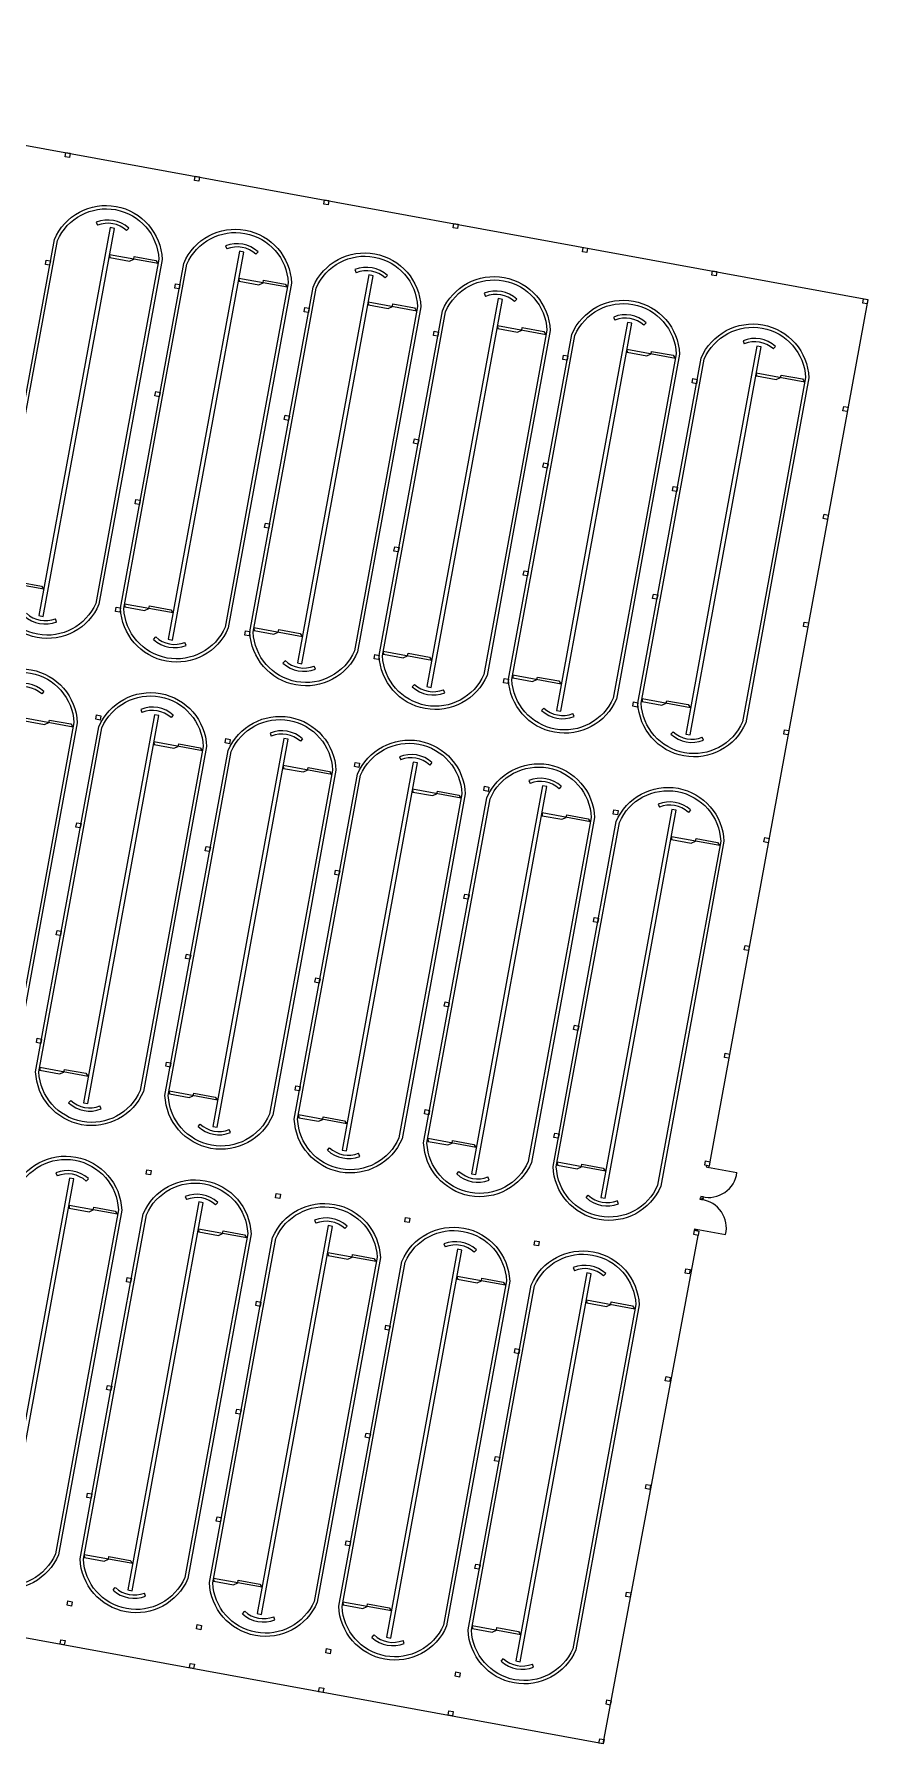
# Model space of a CAD drawing. Header units: metres. Extents: x 2572 to 5235, y 1556 to 2684.
# Drawn here: x 3426.4 to 3464.5, y 2409.4 to 2487.4 of the extents above; entities that cross this region are included whole.
import ezdxf

# ---------------------------------------------------------------- set-up
doc = ezdxf.new("R2010")
doc.units = ezdxf.units.M
doc.layers.add('VIGAS DE LOSA1', color=190, linetype='Continuous', lineweight=9)

msp = doc.modelspace()

# ---------------------------------------------------------------- linework, layer by layer
for points in [[(3428.063, 2481.956), (3428.027, 2481.76), (3427.831, 2481.796), (3427.867, 2481.992), (3428.063, 2481.956)], [(3433.965, 2480.875), (3433.929, 2480.679), (3433.732, 2480.715), (3433.768, 2480.911), (3433.965, 2480.875)], [(3439.867, 2479.794), (3439.831, 2479.598), (3439.634, 2479.634), (3439.67, 2479.83), (3439.867, 2479.794)], [(3428.26, 2469.707), (3426.638, 2460.855), (3426.835, 2460.819), (3430.078, 2478.524), (3429.881, 2478.56), (3428.26, 2469.707)], [(3429.253, 2478.803), (3429.31, 2478.664)], [(3430.737, 2478.539), (3430.636, 2478.428)], [(3445.769, 2478.713), (3445.733, 2478.517), (3445.536, 2478.553), (3445.572, 2478.749), (3445.769, 2478.713)], [(3435.155, 2477.722), (3435.212, 2477.583)], [(3451.668, 2477.619), (3451.632, 2477.423), (3451.435, 2477.459), (3451.471, 2477.655), (3451.668, 2477.619)], [(3427.162, 2477.038), (3427.126, 2476.842), (3426.93, 2476.878), (3426.966, 2477.074), (3427.162, 2477.038)], [(3432.071, 2476.915), (3429.857, 2477.32), (3429.87, 2477.195), (3430.767, 2477.031), (3430.964, 2477.118), (3430.986, 2477.237), (3431.964, 2477.058), (3432.071, 2476.915)], [(3434.161, 2468.626), (3432.54, 2459.774), (3432.737, 2459.738), (3435.98, 2477.443), (3435.783, 2477.479), (3434.161, 2468.626)], [(3436.639, 2477.458), (3436.538, 2477.347)], [(3437.972, 2475.834), (3435.759, 2476.239), (3435.772, 2476.114), (3436.669, 2475.95), (3436.866, 2476.037), (3436.888, 2476.156), (3437.865, 2475.976), (3437.972, 2475.834)], [(3440.063, 2467.545), (3438.442, 2458.693), (3438.638, 2458.657), (3441.881, 2476.362), (3441.685, 2476.398), (3440.063, 2467.545)], [(3441.057, 2476.641), (3441.113, 2476.502)], [(3442.541, 2476.377), (3442.44, 2476.266)], [(3457.572, 2476.551), (3457.536, 2476.355), (3457.34, 2476.391), (3457.376, 2476.587), (3457.572, 2476.551)], [(3433.064, 2475.957), (3433.028, 2475.761), (3432.831, 2475.797), (3432.867, 2475.993), (3433.064, 2475.957)], [(3445.965, 2466.464), (3444.343, 2457.612), (3444.54, 2457.576), (3447.783, 2475.281), (3447.587, 2475.317), (3445.965, 2466.464)], [(3446.959, 2475.56), (3447.015, 2475.421)], [(3448.443, 2475.296), (3448.342, 2475.185)], [(3464.455, 2475.277), (3464.419, 2475.08), (3464.223, 2475.116), (3464.259, 2475.313), (3464.455, 2475.277)], [(3438.966, 2474.876), (3438.93, 2474.68), (3438.733, 2474.716), (3438.769, 2474.912), (3438.966, 2474.876)], [(3443.874, 2474.753), (3441.661, 2475.158), (3441.674, 2475.033), (3442.571, 2474.869), (3442.768, 2474.956), (3442.789, 2475.075), (3443.767, 2474.895), (3443.874, 2474.753)], [(3444.868, 2473.795), (3444.832, 2473.598), (3444.635, 2473.635), (3444.671, 2473.831), (3444.868, 2473.795)], [(3449.776, 2473.672), (3447.563, 2474.077), (3447.575, 2473.952), (3448.473, 2473.788), (3448.669, 2473.875), (3448.691, 2473.994), (3449.669, 2473.814), (3449.776, 2473.672)], [(3451.867, 2465.383), (3450.245, 2456.531), (3450.442, 2456.495), (3453.685, 2474.2), (3453.488, 2474.236), (3451.867, 2465.383)], [(3452.86, 2474.479), (3452.917, 2474.34)], [(3454.345, 2474.215), (3454.244, 2474.104)], [(3455.678, 2472.591), (3453.465, 2472.996), (3453.477, 2472.871), (3454.375, 2472.707), (3454.571, 2472.794), (3454.593, 2472.913), (3455.571, 2472.733), (3455.678, 2472.591)], [(3457.769, 2464.302), (3456.147, 2455.45), (3456.344, 2455.414), (3459.587, 2473.119), (3459.39, 2473.155), (3457.769, 2464.302)], [(3458.762, 2473.398), (3458.819, 2473.259)], [(3460.246, 2473.134), (3460.145, 2473.023)], [(3450.767, 2472.701), (3450.731, 2472.504), (3450.535, 2472.541), (3450.571, 2472.737), (3450.767, 2472.701)], [(3456.671, 2471.633), (3456.635, 2471.436), (3456.439, 2471.472), (3456.475, 2471.669), (3456.671, 2471.633)], [(3461.58, 2471.51), (3459.366, 2471.915), (3459.379, 2471.79), (3460.276, 2471.626), (3460.473, 2471.713), (3460.495, 2471.832), (3461.473, 2471.652), (3461.58, 2471.51)], [(3432.163, 2471.039), (3432.127, 2470.842), (3431.931, 2470.878), (3431.967, 2471.075), (3432.163, 2471.039)], [(3438.065, 2469.958), (3438.029, 2469.761), (3437.832, 2469.797), (3437.868, 2469.994), (3438.065, 2469.958)], [(3463.555, 2470.359), (3463.519, 2470.162), (3463.322, 2470.198), (3463.358, 2470.395), (3463.555, 2470.359)], [(3443.967, 2468.877), (3443.931, 2468.68), (3443.734, 2468.716), (3443.77, 2468.913), (3443.967, 2468.877)], [(3449.866, 2467.783), (3449.83, 2467.586), (3449.634, 2467.622), (3449.67, 2467.819), (3449.866, 2467.783)], [(3455.771, 2466.715), (3455.735, 2466.518), (3455.538, 2466.554), (3455.574, 2466.751), (3455.771, 2466.715)], [(3431.263, 2466.121), (3431.226, 2465.924), (3431.03, 2465.96), (3431.066, 2466.157), (3431.263, 2466.121)], [(3462.654, 2465.441), (3462.618, 2465.244), (3462.421, 2465.28), (3462.457, 2465.477), (3462.654, 2465.441)], [(3437.164, 2465.04), (3437.128, 2464.843), (3436.932, 2464.879), (3436.968, 2465.076), (3437.164, 2465.04)], [(3443.066, 2463.959), (3443.03, 2463.762), (3442.833, 2463.798), (3442.869, 2463.995), (3443.066, 2463.959)], [(3448.966, 2462.865), (3448.93, 2462.668), (3448.733, 2462.704), (3448.769, 2462.901), (3448.966, 2462.865)], [(3426.858, 2462.055), (3424.645, 2462.46), (3424.657, 2462.335), (3425.555, 2462.171), (3425.751, 2462.257), (3425.773, 2462.376), (3426.751, 2462.197), (3426.858, 2462.055)], [(3432.76, 2460.974), (3430.546, 2461.379), (3430.559, 2461.254), (3431.456, 2461.09), (3431.653, 2461.176), (3431.675, 2461.295), (3432.653, 2461.116), (3432.76, 2460.974)], [(3454.87, 2461.797), (3454.834, 2461.6), (3454.637, 2461.636), (3454.673, 2461.833), (3454.87, 2461.797)], [(3427.446, 2460.571), (3427.391, 2460.711)], [(3430.362, 2461.203), (3430.326, 2461.006), (3430.129, 2461.042), (3430.165, 2461.239), (3430.362, 2461.203)], [(3461.753, 2460.523), (3461.717, 2460.326), (3461.52, 2460.362), (3461.556, 2460.559), (3461.753, 2460.523)], [(3431.867, 2459.769), (3431.969, 2459.879)], [(3436.264, 2460.122), (3436.227, 2459.925), (3436.031, 2459.961), (3436.067, 2460.158), (3436.264, 2460.122)], [(3438.661, 2459.893), (3436.448, 2460.298), (3436.461, 2460.173), (3437.358, 2460.009), (3437.555, 2460.095), (3437.577, 2460.214), (3438.555, 2460.035), (3438.661, 2459.893)], [(3433.348, 2459.49), (3433.293, 2459.63)], [(3442.165, 2459.041), (3442.129, 2458.844), (3441.933, 2458.88), (3441.969, 2459.077), (3442.165, 2459.041)], [(3444.563, 2458.812), (3442.35, 2459.217), (3442.363, 2459.092), (3443.26, 2458.928), (3443.457, 2459.014), (3443.478, 2459.133), (3444.456, 2458.954), (3444.563, 2458.812)], [(3437.768, 2458.688), (3437.871, 2458.798)], [(3439.25, 2458.409), (3439.195, 2458.549)], [(3450.465, 2457.731), (3448.252, 2458.136), (3448.264, 2458.011), (3449.162, 2457.847), (3449.359, 2457.933), (3449.38, 2458.052), (3450.358, 2457.873), (3450.465, 2457.731)], [(3426.864, 2457.391), (3426.763, 2457.28)], [(3443.67, 2457.607), (3443.772, 2457.717)], [(3445.152, 2457.328), (3445.097, 2457.468)], [(3448.065, 2457.947), (3448.029, 2457.75), (3447.832, 2457.786), (3447.868, 2457.983), (3448.065, 2457.947)], [(3431.281, 2456.574), (3431.338, 2456.435)], [(3449.572, 2456.526), (3449.674, 2456.636)], [(3453.969, 2456.879), (3453.933, 2456.682), (3453.736, 2456.718), (3453.772, 2456.915), (3453.969, 2456.879)], [(3456.367, 2456.65), (3454.154, 2457.055), (3454.166, 2456.93), (3455.064, 2456.765), (3455.26, 2456.852), (3455.282, 2456.971), (3456.26, 2456.792), (3456.367, 2456.65)], [(3428.197, 2455.767), (3425.984, 2456.172), (3425.996, 2456.047), (3426.894, 2455.883), (3427.09, 2455.97), (3427.112, 2456.088), (3428.09, 2455.909), (3428.197, 2455.767)], [(3430.288, 2447.478), (3428.666, 2438.626), (3428.863, 2438.59), (3432.106, 2456.295), (3431.909, 2456.331), (3430.288, 2447.478)], [(3429.461, 2456.285), (3429.425, 2456.088), (3429.228, 2456.124), (3429.264, 2456.321), (3429.461, 2456.285)], [(3432.766, 2456.309), (3432.664, 2456.199)], [(3451.054, 2456.247), (3450.998, 2456.387)], [(3434.099, 2454.686), (3431.885, 2455.091), (3431.898, 2454.966), (3432.795, 2454.802), (3432.992, 2454.889), (3433.014, 2455.007), (3433.992, 2454.828), (3434.099, 2454.686)], [(3436.19, 2446.397), (3434.568, 2437.545), (3434.765, 2437.508), (3438.008, 2455.214), (3437.811, 2455.25), (3436.19, 2446.397)], [(3435.363, 2455.204), (3435.327, 2455.007), (3435.13, 2455.043), (3435.166, 2455.24), (3435.363, 2455.204)], [(3437.183, 2455.493), (3437.24, 2455.354)], [(3438.667, 2455.228), (3438.566, 2455.118)], [(3455.474, 2455.445), (3455.576, 2455.555)], [(3456.955, 2455.166), (3456.9, 2455.306)], [(3460.852, 2455.604), (3460.816, 2455.408), (3460.619, 2455.444), (3460.655, 2455.64), (3460.852, 2455.604)], [(3443.085, 2454.412), (3443.142, 2454.273)], [(3440, 2453.605), (3437.787, 2454.01), (3437.8, 2453.885), (3438.697, 2453.721), (3438.894, 2453.808), (3438.916, 2453.926), (3439.894, 2453.747), (3440, 2453.605)], [(3442.091, 2445.316), (3440.47, 2436.464), (3440.667, 2436.427), (3443.91, 2454.133), (3443.713, 2454.169), (3442.091, 2445.316)], [(3441.264, 2454.122), (3441.228, 2453.926), (3441.032, 2453.962), (3441.068, 2454.159), (3441.264, 2454.122)], [(3444.569, 2454.147), (3444.468, 2454.037)], [(3445.902, 2452.524), (3443.689, 2452.929), (3443.702, 2452.804), (3444.599, 2452.64), (3444.796, 2452.726), (3444.817, 2452.845), (3445.795, 2452.666), (3445.902, 2452.524)], [(3447.993, 2444.235), (3446.372, 2435.382), (3446.568, 2435.346), (3449.811, 2453.052), (3449.615, 2453.088), (3447.993, 2444.235)], [(3447.164, 2453.029), (3447.128, 2452.832), (3446.931, 2452.868), (3446.967, 2453.065), (3447.164, 2453.029)], [(3448.987, 2453.331), (3449.043, 2453.192)], [(3450.471, 2453.066), (3450.37, 2452.956)], [(3453.895, 2443.154), (3452.273, 2434.301), (3452.47, 2434.265), (3455.713, 2451.971), (3455.516, 2452.007), (3453.895, 2443.154)], [(3453.068, 2451.96), (3453.032, 2451.764), (3452.835, 2451.8), (3452.871, 2451.996), (3453.068, 2451.96)], [(3454.889, 2452.25), (3454.945, 2452.111)], [(3456.373, 2451.985), (3456.272, 2451.875)], [(3428.56, 2451.366), (3428.524, 2451.17), (3428.327, 2451.206), (3428.363, 2451.402), (3428.56, 2451.366)], [(3451.804, 2451.443), (3449.591, 2451.848), (3449.604, 2451.723), (3450.501, 2451.559), (3450.698, 2451.645), (3450.719, 2451.764), (3451.697, 2451.585), (3451.804, 2451.443)], [(3457.706, 2450.362), (3455.493, 2450.767), (3455.505, 2450.642), (3456.403, 2450.478), (3456.599, 2450.564), (3456.621, 2450.683), (3457.599, 2450.504), (3457.706, 2450.362)], [(3459.951, 2450.686), (3459.915, 2450.49), (3459.718, 2450.526), (3459.754, 2450.722), (3459.951, 2450.686)], [(3434.462, 2450.285), (3434.426, 2450.089), (3434.229, 2450.125), (3434.265, 2450.321), (3434.462, 2450.285)], [(3440.364, 2449.204), (3440.328, 2449.008), (3440.131, 2449.044), (3440.167, 2449.24), (3440.364, 2449.204)], [(3446.263, 2448.11), (3446.227, 2447.914), (3446.03, 2447.95), (3446.066, 2448.146), (3446.263, 2448.11)], [(3427.659, 2446.448), (3427.623, 2446.251), (3427.426, 2446.288), (3427.462, 2446.484), (3427.659, 2446.448)], [(3452.167, 2447.042), (3452.131, 2446.846), (3451.934, 2446.882), (3451.97, 2447.078), (3452.167, 2447.042)], [(3459.05, 2445.768), (3459.014, 2445.571), (3458.818, 2445.607), (3458.854, 2445.804), (3459.05, 2445.768)], [(3433.561, 2445.367), (3433.525, 2445.17), (3433.328, 2445.206), (3433.364, 2445.403), (3433.561, 2445.367)], [(3439.463, 2444.286), (3439.427, 2444.089), (3439.23, 2444.125), (3439.266, 2444.322), (3439.463, 2444.286)], [(3445.362, 2443.192), (3445.326, 2442.995), (3445.129, 2443.031), (3445.165, 2443.228), (3445.362, 2443.192)], [(3451.266, 2442.124), (3451.23, 2441.927), (3451.034, 2441.963), (3451.07, 2442.16), (3451.266, 2442.124)], [(3426.758, 2441.53), (3426.722, 2441.333), (3426.525, 2441.369), (3426.562, 2441.566), (3426.758, 2441.53)], [(3428.886, 2439.826), (3426.673, 2440.231), (3426.685, 2440.106), (3427.583, 2439.941), (3427.779, 2440.028), (3427.801, 2440.147), (3428.779, 2439.968), (3428.886, 2439.826)], [(3432.66, 2440.449), (3432.624, 2440.252), (3432.427, 2440.288), (3432.463, 2440.485), (3432.66, 2440.449)], [(3458.149, 2440.85), (3458.113, 2440.653), (3457.917, 2440.689), (3457.953, 2440.886), (3458.149, 2440.85)], [(3427.993, 2438.621), (3428.095, 2438.731)], [(3434.788, 2438.745), (3432.575, 2439.15), (3432.587, 2439.025), (3433.485, 2438.86), (3433.681, 2438.947), (3433.703, 2439.066), (3434.681, 2438.887), (3434.788, 2438.745)], [(3438.562, 2439.368), (3438.526, 2439.171), (3438.329, 2439.207), (3438.365, 2439.404), (3438.562, 2439.368)], [(3429.474, 2438.342), (3429.419, 2438.482)], [(3440.69, 2437.664), (3438.476, 2438.069), (3438.489, 2437.944), (3439.386, 2437.779), (3439.583, 2437.866), (3439.605, 2437.985), (3440.583, 2437.806), (3440.69, 2437.664)], [(3444.461, 2438.274), (3444.425, 2438.077), (3444.229, 2438.113), (3444.265, 2438.31), (3444.461, 2438.274)], [(3433.895, 2437.54), (3433.997, 2437.65)], [(3435.376, 2437.261), (3435.321, 2437.401)], [(3450.366, 2437.206), (3450.329, 2437.009), (3450.133, 2437.045), (3450.169, 2437.242), (3450.366, 2437.206)], [(3439.797, 2436.459), (3439.899, 2436.569)], [(3441.278, 2436.18), (3441.223, 2436.32)], [(3446.591, 2436.583), (3444.378, 2436.988), (3444.391, 2436.863), (3445.288, 2436.698), (3445.485, 2436.785), (3445.507, 2436.904), (3446.485, 2436.725), (3446.591, 2436.583)], [(3431.759, 2435.531), (3431.723, 2435.334), (3431.526, 2435.37), (3431.562, 2435.567), (3431.759, 2435.531)], [(3452.493, 2435.501), (3450.28, 2435.907), (3450.293, 2435.782), (3451.19, 2435.617), (3451.387, 2435.704), (3451.408, 2435.823), (3452.386, 2435.644), (3452.493, 2435.501)], [(3457.249, 2435.932), (3457.213, 2435.735), (3457.016, 2435.771), (3457.052, 2435.968), (3457.249, 2435.932)], [(3457.213, 2435.735), (3457.09, 2435.757), (3457.079, 2435.696), (3457.201, 2435.674), (3457.213, 2435.735)], [(3457.14, 2435.685), (3458.485, 2435.439)], [(3426.414, 2426.33), (3424.793, 2417.477), (3424.989, 2417.441), (3428.232, 2435.147), (3428.036, 2435.183), (3426.414, 2426.33)], [(3427.408, 2435.426), (3427.464, 2435.287)], [(3428.892, 2435.161), (3428.791, 2435.05)], [(3445.698, 2435.378), (3445.801, 2435.488)], [(3447.18, 2435.099), (3447.125, 2435.239)], [(3432.316, 2425.249), (3430.694, 2416.396), (3430.891, 2416.36), (3434.134, 2434.066), (3433.937, 2434.102), (3432.316, 2425.249)], [(3433.31, 2434.345), (3433.366, 2434.206)], [(3434.794, 2434.08), (3434.693, 2433.969)], [(3437.661, 2434.45), (3437.625, 2434.253), (3437.428, 2434.289), (3437.464, 2434.486), (3437.661, 2434.45)], [(3451.6, 2434.297), (3451.702, 2434.407)], [(3453.082, 2434.018), (3453.027, 2434.158)], [(3456.93, 2434.19), (3456.807, 2434.212), (3456.82, 2434.282), (3456.942, 2434.26), (3456.93, 2434.19)], [(3456.955, 2434.329), (3456.833, 2434.352), (3456.82, 2434.282), (3456.942, 2434.26), (3456.955, 2434.329)], [(3430.225, 2433.538), (3428.012, 2433.943), (3428.024, 2433.818), (3428.922, 2433.654), (3429.118, 2433.74), (3429.14, 2433.859), (3430.118, 2433.68), (3430.225, 2433.538)], [(3439.211, 2433.264), (3439.268, 2433.125)], [(3443.56, 2433.356), (3443.524, 2433.159), (3443.328, 2433.195), (3443.364, 2433.392), (3443.56, 2433.356)], [(3436.127, 2432.457), (3433.914, 2432.862), (3433.926, 2432.737), (3434.824, 2432.572), (3435.02, 2432.659), (3435.042, 2432.778), (3436.02, 2432.599), (3436.127, 2432.457)], [(3438.218, 2424.168), (3436.596, 2415.315), (3436.793, 2415.279), (3440.036, 2432.985), (3439.839, 2433.021), (3438.218, 2424.168)], [(3440.695, 2432.999), (3440.594, 2432.888)], [(3456.747, 2432.77), (3456.71, 2432.574), (3456.514, 2432.61), (3456.55, 2432.807), (3456.747, 2432.77)], [(3456.672, 2432.784), (3456.55, 2432.807), (3456.561, 2432.868), (3456.683, 2432.845), (3456.672, 2432.784)], [(3456.622, 2432.856), (3457.967, 2432.61)], [(3442.029, 2431.376), (3439.815, 2431.781), (3439.828, 2431.656), (3440.725, 2431.491), (3440.922, 2431.578), (3440.944, 2431.697), (3441.922, 2431.518), (3442.029, 2431.376)], [(3444.119, 2423.087), (3442.498, 2414.234), (3442.695, 2414.198), (3445.938, 2431.904), (3445.741, 2431.94), (3444.119, 2423.087)], [(3445.113, 2432.183), (3445.17, 2432.044)], [(3446.597, 2431.918), (3446.496, 2431.807)], [(3449.465, 2432.288), (3449.429, 2432.091), (3449.232, 2432.127), (3449.268, 2432.324), (3449.465, 2432.288)], [(3450.021, 2422.006), (3448.4, 2413.153), (3448.596, 2413.117), (3451.84, 2430.823), (3451.643, 2430.859), (3450.021, 2422.006)], [(3451.015, 2431.102), (3451.071, 2430.963)], [(3452.499, 2430.837), (3452.398, 2430.726)], [(3456.348, 2431.014), (3456.312, 2430.817), (3456.115, 2430.853), (3456.151, 2431.05), (3456.348, 2431.014)], [(3430.858, 2430.613), (3430.822, 2430.416), (3430.626, 2430.452), (3430.662, 2430.649), (3430.858, 2430.613)], [(3447.93, 2430.295), (3445.717, 2430.7), (3445.73, 2430.575), (3446.627, 2430.41), (3446.824, 2430.497), (3446.846, 2430.616), (3447.824, 2430.437), (3447.93, 2430.295)], [(3436.76, 2429.532), (3436.724, 2429.335), (3436.528, 2429.371), (3436.564, 2429.568), (3436.76, 2429.532)], [(3453.832, 2429.214), (3451.619, 2429.619), (3451.632, 2429.494), (3452.529, 2429.329), (3452.726, 2429.416), (3452.747, 2429.535), (3453.725, 2429.356), (3453.832, 2429.214)], [(3442.66, 2428.438), (3442.624, 2428.241), (3442.427, 2428.277), (3442.463, 2428.474), (3442.66, 2428.438)], [(3448.564, 2427.37), (3448.528, 2427.173), (3448.331, 2427.209), (3448.367, 2427.406), (3448.564, 2427.37)], [(3429.958, 2425.694), (3429.922, 2425.498), (3429.725, 2425.534), (3429.761, 2425.73), (3429.958, 2425.694)], [(3455.447, 2426.095), (3455.411, 2425.899), (3455.214, 2425.935), (3455.25, 2426.131), (3455.447, 2426.095)], [(3435.859, 2424.613), (3435.823, 2424.417), (3435.627, 2424.453), (3435.663, 2424.649), (3435.859, 2424.613)], [(3441.759, 2423.519), (3441.723, 2423.323), (3441.526, 2423.359), (3441.562, 2423.555), (3441.759, 2423.519)], [(3447.663, 2422.451), (3447.627, 2422.255), (3447.43, 2422.291), (3447.466, 2422.487), (3447.663, 2422.451)], [(3429.057, 2420.776), (3429.021, 2420.58), (3428.824, 2420.616), (3428.86, 2420.812), (3429.057, 2420.776)], [(3454.546, 2421.177), (3454.51, 2420.98), (3454.313, 2421.017), (3454.349, 2421.213), (3454.546, 2421.177)], [(3434.958, 2419.695), (3434.922, 2419.499), (3434.726, 2419.535), (3434.762, 2419.731), (3434.958, 2419.695)], [(3440.858, 2418.601), (3440.822, 2418.405), (3440.625, 2418.441), (3440.661, 2418.637), (3440.858, 2418.601)], [(3430.914, 2417.596), (3428.701, 2418.002), (3428.714, 2417.877), (3429.611, 2417.712), (3429.808, 2417.799), (3429.829, 2417.918), (3430.807, 2417.739), (3430.914, 2417.596)], [(3446.762, 2417.533), (3446.726, 2417.336), (3446.529, 2417.373), (3446.565, 2417.569), (3446.762, 2417.533)], [(3436.816, 2416.515), (3434.603, 2416.921), (3434.615, 2416.796), (3435.513, 2416.631), (3435.709, 2416.718), (3435.731, 2416.837), (3436.709, 2416.658), (3436.816, 2416.515)], [(3430.021, 2416.392), (3430.123, 2416.502)], [(3431.503, 2416.113), (3431.447, 2416.252)], [(3453.645, 2416.259), (3453.609, 2416.062), (3453.412, 2416.098), (3453.448, 2416.295), (3453.645, 2416.259)], [(3428.156, 2415.858), (3428.12, 2415.661), (3427.923, 2415.697), (3427.959, 2415.894), (3428.156, 2415.858)], [(3435.923, 2415.311), (3436.025, 2415.421)], [(3442.718, 2415.434), (3440.505, 2415.84), (3440.517, 2415.715), (3441.415, 2415.55), (3441.611, 2415.637), (3441.633, 2415.756), (3442.611, 2415.577), (3442.718, 2415.434)], [(3434.058, 2414.777), (3434.022, 2414.58), (3433.825, 2414.616), (3433.861, 2414.813), (3434.058, 2414.777)], [(3437.404, 2415.032), (3437.349, 2415.171)], [(3448.62, 2414.353), (3446.406, 2414.759), (3446.419, 2414.634), (3447.316, 2414.469), (3447.513, 2414.556), (3447.535, 2414.675), (3448.513, 2414.496), (3448.62, 2414.353)], [(3427.831, 2414.088), (3427.795, 2413.891), (3427.599, 2413.927), (3427.635, 2414.124), (3427.831, 2414.088)], [(3439.957, 2413.683), (3439.921, 2413.486), (3439.724, 2413.522), (3439.76, 2413.719), (3439.957, 2413.683)], [(3441.825, 2414.23), (3441.927, 2414.34)], [(3443.306, 2413.951), (3443.251, 2414.09)], [(3433.733, 2413.007), (3433.697, 2412.81), (3433.501, 2412.846), (3433.537, 2413.043), (3433.733, 2413.007)], [(3447.727, 2413.149), (3447.829, 2413.259)], [(3449.208, 2412.87), (3449.153, 2413.009)], [(3445.861, 2412.615), (3445.825, 2412.418), (3445.629, 2412.454), (3445.665, 2412.651), (3445.861, 2412.615)], [(3439.633, 2411.913), (3439.597, 2411.716), (3439.4, 2411.752), (3439.436, 2411.949), (3439.633, 2411.913)], [(3452.744, 2411.341), (3452.708, 2411.144), (3452.512, 2411.18), (3452.548, 2411.377), (3452.744, 2411.341)], [(3445.537, 2410.844), (3445.501, 2410.648), (3445.304, 2410.684), (3445.34, 2410.881), (3445.537, 2410.844)], [(3452.42, 2409.57), (3452.384, 2409.374), (3452.187, 2409.41), (3452.223, 2409.606), (3452.42, 2409.57)]]:
    msp.add_lwpolyline(points)
for points in [[(3430.817, 2469.239), (3429.376, 2461.37, -0.8), (3424.457, 2462.271), (3425.899, 2470.14), (3427.34, 2478.009, -0.8), (3432.258, 2477.108), (3430.817, 2469.239)], [(3436.719, 2468.158), (3435.277, 2460.289, -0.8), (3430.359, 2461.19), (3431.801, 2469.059), (3433.242, 2476.928, -0.8), (3438.16, 2476.027), (3436.719, 2468.158)], [(3442.621, 2467.077), (3441.179, 2459.208, -0.8), (3436.261, 2460.109), (3437.702, 2467.978), (3439.144, 2475.847, -0.8), (3444.062, 2474.946), (3442.621, 2467.077)], [(3448.522, 2465.996), (3447.081, 2458.127, -0.8), (3442.163, 2459.028), (3443.604, 2466.897), (3445.046, 2474.766, -0.8), (3449.964, 2473.865), (3448.522, 2465.996)], [(3454.424, 2464.915), (3452.983, 2457.046, -0.8), (3448.065, 2457.947), (3449.506, 2465.816), (3450.947, 2473.685, -0.8), (3455.866, 2472.784), (3454.424, 2464.915)], [(3460.326, 2463.834), (3458.885, 2455.965, -0.8), (3453.967, 2456.866), (3455.408, 2464.735), (3456.849, 2472.604, -0.8), (3461.767, 2471.703), (3460.326, 2463.834)], [(3426.943, 2448.091), (3425.502, 2440.222, -0.8), (3420.584, 2441.123), (3422.025, 2448.992), (3423.467, 2456.861, -0.8), (3428.385, 2455.96), (3426.943, 2448.091)], [(3432.845, 2447.01), (3431.404, 2439.141, -0.8), (3426.486, 2440.042), (3427.927, 2447.911), (3429.368, 2455.78, -0.8), (3434.287, 2454.879), (3432.845, 2447.01)], [(3438.747, 2445.929), (3437.306, 2438.06, -0.8), (3432.387, 2438.961), (3433.829, 2446.83), (3435.27, 2454.699, -0.8), (3440.188, 2453.798), (3438.747, 2445.929)], [(3444.649, 2444.848), (3443.207, 2436.979, -0.8), (3438.289, 2437.88), (3439.731, 2445.749), (3441.172, 2453.618, -0.8), (3446.09, 2452.717), (3444.649, 2444.848)], [(3450.551, 2443.767), (3449.109, 2435.898, -0.8), (3444.191, 2436.799), (3445.632, 2444.668), (3447.074, 2452.537, -0.8), (3451.992, 2451.636), (3450.551, 2443.767)], [(3456.452, 2442.686), (3455.011, 2434.817, -0.8), (3450.093, 2435.718), (3451.534, 2443.587), (3452.976, 2451.456, -0.8), (3457.894, 2450.555), (3456.452, 2442.686)], [(3428.971, 2425.862), (3427.53, 2417.993, -0.8), (3422.612, 2418.893), (3424.053, 2426.763), (3425.495, 2434.632, -0.8), (3430.413, 2433.731), (3428.971, 2425.862)], [(3434.873, 2424.781), (3433.432, 2416.912, -0.8), (3428.514, 2417.812), (3429.955, 2425.682), (3431.396, 2433.551, -0.8), (3436.315, 2432.65), (3434.873, 2424.781)], [(3440.775, 2423.7), (3439.334, 2415.831, -0.8), (3434.416, 2416.731), (3435.857, 2424.6), (3437.298, 2432.47, -0.8), (3442.216, 2431.569), (3440.775, 2423.7)], [(3446.677, 2422.619), (3445.236, 2414.75, -0.8), (3440.317, 2415.65), (3441.759, 2423.519), (3443.2, 2431.389, -0.8), (3448.118, 2430.488), (3446.677, 2422.619)], [(3452.579, 2421.538), (3451.137, 2413.668, -0.8), (3446.219, 2414.569), (3447.661, 2422.438), (3449.102, 2430.308, -0.8), (3454.02, 2429.407), (3452.579, 2421.538)]]:
    msp.add_lwpolyline(points, format="xyb")
for points in [[(3430.669, 2469.266), (3429.231, 2461.414, -0.794435), (3424.608, 2462.26), (3426.046, 2470.113), (3427.485, 2477.965, -0.794435), (3432.108, 2477.118)], [(3436.571, 2468.185), (3435.133, 2460.333, -0.794435), (3430.51, 2461.179), (3431.948, 2469.032), (3433.387, 2476.884, -0.794435), (3438.01, 2476.037)], [(3442.473, 2467.104), (3441.035, 2459.252, -0.794435), (3436.412, 2460.098), (3437.85, 2467.951), (3439.288, 2475.803, -0.794435), (3443.911, 2474.956)], [(3448.375, 2466.023), (3446.937, 2458.171, -0.794435), (3442.314, 2459.017), (3443.752, 2466.87), (3445.19, 2474.722, -0.794435), (3449.813, 2473.875)], [(3454.277, 2464.942), (3452.838, 2457.09, -0.794435), (3448.215, 2457.936), (3449.654, 2465.789), (3451.092, 2473.641, -0.794435), (3455.715, 2472.794)], [(3460.179, 2463.861), (3458.74, 2456.008, -0.794435), (3454.117, 2456.855), (3455.555, 2464.708), (3456.994, 2472.56, -0.794435), (3461.617, 2471.713)], [(3426.796, 2448.118), (3425.357, 2440.265, -0.794435), (3420.734, 2441.112), (3422.173, 2448.965), (3423.611, 2456.817, -0.794435), (3428.234, 2455.97)], [(3432.698, 2447.037), (3431.259, 2439.184, -0.794435), (3426.636, 2440.031), (3428.075, 2447.884), (3429.513, 2455.736, -0.794435), (3434.136, 2454.889)], [(3438.599, 2445.956), (3437.161, 2438.103, -0.794435), (3432.538, 2438.95), (3433.976, 2446.803), (3435.415, 2454.655, -0.794435), (3440.038, 2453.808)], [(3444.501, 2444.875), (3443.063, 2437.022, -0.794435), (3438.44, 2437.869), (3439.878, 2445.722), (3441.316, 2453.574, -0.794435), (3445.94, 2452.727)], [(3450.403, 2443.794), (3448.965, 2435.941, -0.794435), (3444.342, 2436.788), (3445.78, 2444.641), (3447.218, 2452.493, -0.794435), (3451.841, 2451.646)], [(3456.305, 2442.713), (3454.867, 2434.86, -0.794435), (3450.243, 2435.707), (3451.682, 2443.56), (3453.12, 2451.412, -0.794435), (3457.743, 2450.565)], [(3428.824, 2425.889), (3427.386, 2418.036, -0.794435), (3422.763, 2418.883), (3424.201, 2426.735), (3425.639, 2434.588, -0.794435), (3430.262, 2433.741)], [(3434.726, 2424.808), (3433.287, 2416.955, -0.794435), (3428.664, 2417.802), (3430.103, 2425.654), (3431.541, 2433.507, -0.794435), (3436.164, 2432.66)], [(3440.628, 2423.727), (3439.189, 2415.874, -0.794435), (3434.566, 2416.721), (3436.004, 2424.573), (3437.443, 2432.426, -0.794435), (3442.066, 2431.579)], [(3446.529, 2422.646), (3445.091, 2414.793, -0.794435), (3440.468, 2415.64), (3441.906, 2423.492), (3443.345, 2431.345, -0.794435), (3447.968, 2430.498)], [(3452.431, 2421.565), (3450.993, 2413.712, -0.794435), (3446.37, 2414.559), (3447.808, 2422.411), (3449.246, 2430.264, -0.794435), (3453.87, 2429.417)]]:
    msp.add_lwpolyline(points, format="xyb", close=True)
for centre, radius, start, end in [((3429.786, 2477.494), 1.413, 47.66593, 112.12996), ((3429.786, 2477.494), 1.263, 47.66593, 112.12996), ((3435.687, 2476.413), 1.413, 47.66593, 112.12996), ((3435.687, 2476.413), 1.263, 47.66593, 112.12996), ((3441.589, 2475.332), 1.413, 47.66593, 112.12996), ((3441.589, 2475.332), 1.263, 47.66593, 112.12996), ((3447.491, 2474.251), 1.413, 47.66593, 112.12996), ((3447.491, 2474.251), 1.263, 47.66593, 112.12996), ((3453.393, 2473.17), 1.413, 47.66593, 112.12996), ((3453.393, 2473.17), 1.263, 47.66593, 112.12996), ((3459.295, 2472.089), 1.413, 47.66593, 112.12996), ((3459.295, 2472.089), 1.263, 47.66593, 112.12996), ((3426.927, 2461.886), 1.413, 227.11064, 291.57467), ((3426.927, 2461.886), 1.263, 227.11064, 291.57467), ((3432.828, 2460.805), 1.413, 227.11064, 291.57467), ((3432.828, 2460.805), 1.263, 227.11064, 291.57467), ((3438.73, 2459.724), 1.413, 227.11064, 291.57467), ((3438.73, 2459.724), 1.263, 227.11064, 291.57467), ((3425.912, 2456.346), 1.413, 47.66593, 112.12996), ((3425.912, 2456.346), 1.263, 47.66593, 112.12996), ((3444.632, 2458.643), 1.413, 227.11064, 291.57467), ((3444.632, 2458.643), 1.263, 227.11064, 291.57467), ((3431.814, 2455.265), 1.413, 47.66593, 112.12996), ((3450.534, 2457.561), 1.263, 227.11064, 291.57467), ((3431.814, 2455.265), 1.263, 47.66593, 112.12996), ((3450.534, 2457.561), 1.413, 227.11064, 291.57467), ((3437.716, 2454.184), 1.413, 47.66593, 112.12996), ((3437.716, 2454.184), 1.263, 47.66593, 112.12996), ((3456.436, 2456.48), 1.413, 227.11064, 291.57467), ((3456.436, 2456.48), 1.263, 227.11064, 291.57467), ((3443.617, 2453.103), 1.413, 47.66593, 112.12996), ((3443.617, 2453.103), 1.263, 47.66593, 112.12996), ((3449.519, 2452.022), 1.413, 47.66593, 112.12996), ((3449.519, 2452.022), 1.263, 47.66593, 112.12996), ((3455.421, 2450.941), 1.413, 47.66593, 112.12996), ((3455.421, 2450.941), 1.263, 47.66593, 112.12996), ((3428.955, 2439.656), 1.263, 227.11064, 291.57467), ((3428.955, 2439.656), 1.413, 227.11064, 291.57467), ((3434.857, 2438.575), 1.413, 227.11064, 291.57467), ((3434.857, 2438.575), 1.263, 227.11064, 291.57467), ((3440.758, 2437.494), 1.413, 227.11064, 291.57467), ((3440.758, 2437.494), 1.263, 227.11064, 291.57467), ((3427.94, 2434.117), 1.413, 47.66593, 112.12996), ((3427.94, 2434.117), 1.263, 47.66593, 112.12996), ((3446.66, 2436.413), 1.413, 227.11064, 291.57467), ((3446.66, 2436.413), 1.263, 227.11064, 291.57467), ((3457.198, 2435.602), 1.297, 256.44956, 352.79105), ((3433.842, 2433.036), 1.413, 47.66593, 112.12996), ((3433.842, 2433.036), 1.263, 47.66593, 112.12996), ((3452.562, 2435.332), 1.413, 227.11064, 291.57467), ((3452.562, 2435.332), 1.263, 227.11064, 291.57467), ((3456.706, 2432.914), 1.297, 346.44956, 82.79105), ((3439.744, 2431.955), 1.413, 47.66593, 112.12996), ((3439.744, 2431.955), 1.263, 47.66593, 112.12996), ((3445.646, 2430.874), 1.413, 47.66593, 112.12996), ((3445.646, 2430.874), 1.263, 47.66593, 112.12996), ((3451.547, 2429.793), 1.413, 47.66593, 112.12996), ((3451.547, 2429.793), 1.263, 47.66593, 112.12996), ((3430.983, 2417.427), 1.413, 227.11064, 291.57467), ((3430.983, 2417.427), 1.263, 227.11064, 291.57467), ((3436.885, 2416.346), 1.413, 227.11064, 291.57467), ((3436.885, 2416.346), 1.263, 227.11064, 291.57467), ((3442.787, 2415.265), 1.413, 227.11064, 291.57467), ((3442.787, 2415.265), 1.263, 227.11064, 291.57467), ((3448.688, 2414.184), 1.413, 227.11064, 291.57467), ((3448.688, 2414.184), 1.263, 227.11064, 291.57467)]:
    msp.add_arc(centre, radius, start, end)
at = {"layer": 'VIGAS DE LOSA1', "color": 2, "linetype": 'Continuous', "lineweight": 9}
for p, q in [((3398.355, 2487.385), (3464.455, 2475.277)), ((3464.455, 2475.277), (3457.249, 2435.932)), ((3452.384, 2409.374), (3386.284, 2421.481))]:
    msp.add_line(p, q, dxfattribs=at)
at = {"layer": 'VIGAS DE LOSA1', "color": 2, "linetype": 'Continuous', "lineweight": 9, "flags": 128}
msp.add_lwpolyline([(3452.384, 2409.374), (3456.71, 2432.574)], dxfattribs=at)

doc.saveas('drawing.dxf')
